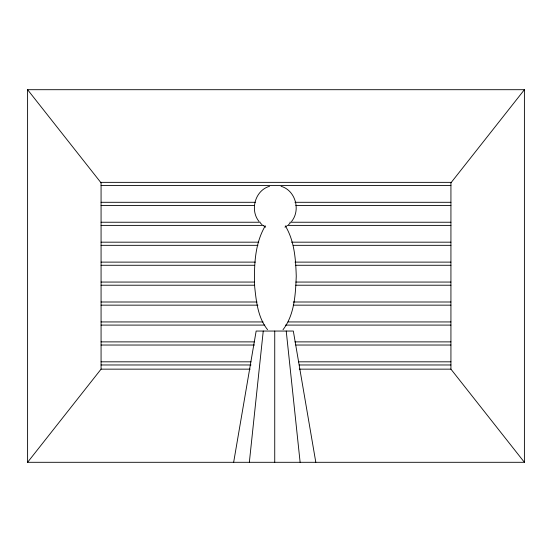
<?xml version="1.0" encoding="UTF-8"?>
<svg xmlns="http://www.w3.org/2000/svg" width="552" height="552" viewBox="0 0 552 552"><rect width="100%" height="100%" fill="white"/><g stroke="black" fill="none" stroke-linecap="round" stroke-linejoin="round"><path stroke-width="0.83" d="M249.345 462.3L263.249 331.048M233.655 462.3L256.149 331.048L293.326 331.048L315.813 462.3M265.291 225.823C254.562 243.97 253.996 266.209 254.672 286.729C256.266 301.475 257.922 317.704 267.575 329.696M291.573 221.455C300.902 210.05 295.451 190.343 281.065 186.3M27.6 462.3L101.071 369.15L101.071 182.353L450.929 182.353L450.929 369.15L524.4 462.3L27.6 462.3L27.6 89.7L524.4 89.7L524.4 462.3M450.929 182.85L524.4 89.7M283.01 329.696C294.575 314.702 295.479 294.43 296.258 276.269C295.713 259.13 294.437 240.817 285.294 225.823M288.51 224.678L290.117 223.153M284.922 227.148L286.764 226.016M269.521 186.3C255.134 190.343 249.677 210.05 259.012 221.455M101.071 185.506L450.929 185.506M101.071 202.294L255.321 202.294M294.954 202.294L450.929 202.294M101.071 205.447L254.458 205.447M295.817 205.447L450.929 205.447M101.071 222.235L260.489 222.235M289.786 222.235L450.929 222.235M101.071 225.388L263.939 225.388M287.199 225.388L450.929 225.388M101.071 242.176L258.764 242.176M291.511 242.176L450.929 242.176M101.071 245.329L257.901 245.329M293.236 245.329L450.929 245.329M101.071 262.117L255.321 262.117M294.954 262.117L450.929 262.117M101.071 265.27L254.458 265.27M295.817 265.27L450.929 265.27M101.071 282.058L254.458 282.058M295.817 282.058L450.929 282.058M101.071 285.212L254.458 285.212M295.817 285.212L450.929 285.212M101.071 301.999L257.046 301.999M293.236 301.999L450.929 301.999M101.071 305.152L257.901 305.152M293.236 305.152L450.929 305.152M101.071 321.94L263.076 321.94M288.061 321.94L450.929 321.94M101.071 325.093L264.801 325.093M285.481 325.093L450.929 325.093M101.071 341.881L254.458 341.881M294.954 341.881L450.929 341.881M101.071 345.034L254.458 345.034M295.817 345.034L450.929 345.034M101.071 361.822L251.008 361.822M298.404 361.822L450.929 361.822M101.071 364.976L251.008 364.976M299.267 364.976L450.929 364.976M101.071 369.15L250.146 369.15M299.267 369.15L450.929 369.15M263.815 226.016L265.664 227.148M260.468 223.153L262.076 224.678M27.6 89.7L101.071 182.85M286.226 331.048L300.122 462.3M274.737 331.048L274.737 462.3"/></g></svg>
